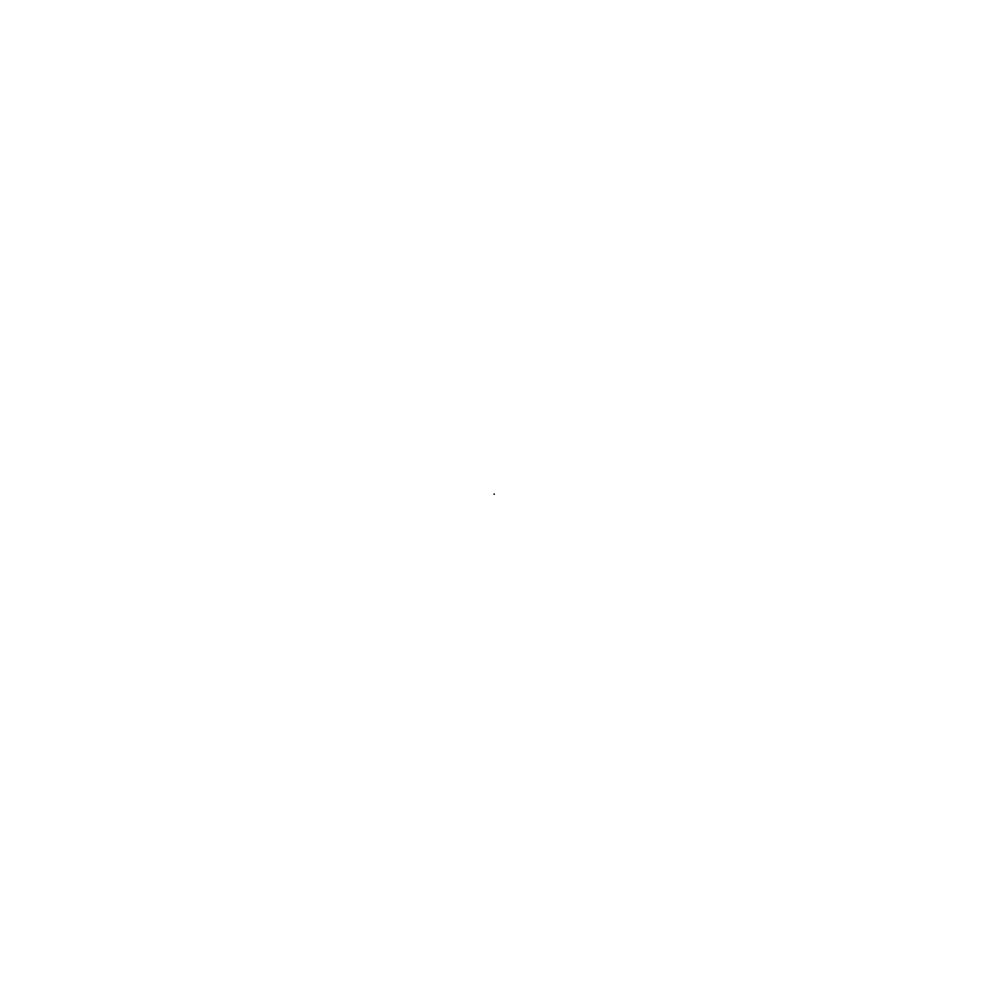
# Model space of a CAD drawing. Header units: centimetres. Extents: x 0 to 0, y 0 to 0.
import ezdxf

# ---------------------------------------------------------------- set-up
doc = ezdxf.new("R2010")
doc.units = ezdxf.units.CM
doc.header["$MEASUREMENT"] = 0
for name, color, linetype in [('基板 右 v2_Sketch14', 7, 'Continuous'), ('基板 右 v2_Sketch17', 7, 'Continuous'), ('基板 右 v2_Sketch18', 7, 'Continuous'), ('基板 右 v2_Sketch19', 7, 'Continuous')]:
    doc.layers.add(name, color=color, linetype=linetype)

msp = doc.modelspace()

# ---------------------------------------------------------------- linework, layer by layer
at = {"layer": '基板 右 v2_Sketch14'}
msp.add_point((0, 0, 0.2), dxfattribs=at)
at = {"layer": '基板 右 v2_Sketch17'}
msp.add_point((0, 0), dxfattribs=at)
at = {"layer": '基板 右 v2_Sketch18'}
msp.add_point((0, 0), dxfattribs=at)
at = {"layer": '基板 右 v2_Sketch19'}
msp.add_point((0, 0, 0.2), dxfattribs=at)

doc.saveas('drawing.dxf')
